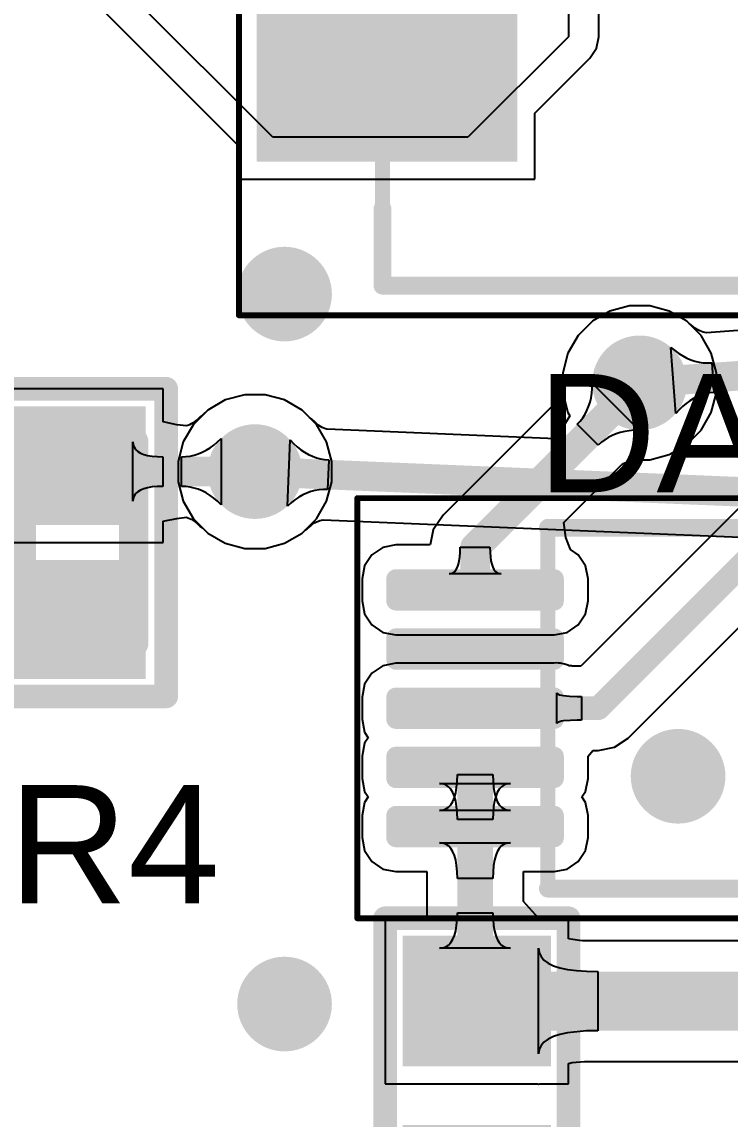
# Model space of a CAD drawing. Header units: inches. Extents: x -26.6 to 27.1, y -26.7 to 26.6.
# Drawn here: x 4.28 to 10.26, y -21.47 to -12.2 of the extents above; entities that cross this region are included whole.
import ezdxf

# ---------------------------------------------------------------- set-up
doc = ezdxf.new("R2010")
doc.units = ezdxf.units.IN
for name, color, linetype in [('Assembly Notes', 56, 'Continuous'), ('Bottom Layer', 5, 'Continuous'), ('Mechanical 13', 56, 'Continuous'), ('Mechanical 15', 56, 'Continuous'), ('Mechanical 4', 56, 'Continuous'), ('Top Layer', 1, 'Continuous'), ('Top Overlay', 2, 'Continuous'), ('Top Paste', 8, 'Continuous'), ('Top Solder', 216, 'Continuous'), ('Via Holes', 16, 'Continuous')]:
    doc.layers.add(name, color=color, linetype=linetype)
doc.styles.add('Arial', font='', dxfattribs={"height": 0.2})
doc.styles.add('GOST type B', font='', dxfattribs={"height": 0.2})
doc.styles.get('Arial').set_extended_font_data('Arial')
doc.styles.get('GOST type B').set_extended_font_data('GOST type B')

# ---------------------------------------------------------------- blocks, each defined once
blk = doc.blocks.new('SMC_91')
at = {"layer": 'Top Layer'}
blk.add_hatch(color=1, dxfattribs=at).paths.add_polyline_path([(-4.385, 1.821), (-2.385, 1.821), (-2.385, -1.779), (-4.385, -1.779)])
at = {"layer": 'Top Paste'}
blk.add_hatch(color=8, dxfattribs=at).paths.add_polyline_path([(-4.385, 1.821), (-2.385, 1.821), (-2.385, -1.779), (-4.385, -1.779)])
at = {"layer": 'Top Solder'}
blk.add_hatch(color=216, dxfattribs=at).paths.add_polyline_path([(-4.4866, 1.9226), (-2.2834, 1.9226), (-2.2834, -1.8806), (-4.4866, -1.8806)])
at = {"layer": 'Mechanical 13'}
for points in [[(-3.4225, -2.929, 0.127, 0.127, 0), (-3.4225, 2.971, 0.127, 0.127, 0)], [(-3.4225, -2.929, 0.127, 0.127, 0), (3.4525, -2.929, 0.127, 0.127, 0)]]:
    blk.add_lwpolyline(points, format="xyseb", dxfattribs=at)
blk.add_lwpolyline([(-3.4542, -2.929, 0.0635, 0.0635, 1), (-3.3907, -2.929, 0.0635, 0.0635, 1)], format="xyseb", close=True, dxfattribs=at)
blk.add_lwpolyline([(-3.4542, -2.929, 0.0635, 0.0635, 1), (-3.3907, -2.929, 0.0635, 0.0635, 1)], format="xyseb", close=True, dxfattribs=at)
at = {"layer": 'Mechanical 15'}
for points in [[(-4.635, -3.179, 0.05, 0.05, 0), (-4.635, 3.221, 0.05, 0.05, 0)], [(-4.635, -3.179, 0.05, 0.05, 0), (4.665, -3.179, 0.05, 0.05, 0)]]:
    blk.add_lwpolyline(points, format="xyseb", dxfattribs=at)
blk.add_lwpolyline([(-4.6475, -3.179, 0.025, 0.025, 1), (-4.6225, -3.179, 0.025, 0.025, 1)], format="xyseb", close=True, dxfattribs=at)
blk.add_lwpolyline([(-4.6475, -3.179, 0.025, 0.025, 1), (-4.6225, -3.179, 0.025, 0.025, 1)], format="xyseb", close=True, dxfattribs=at)
at = {"layer": 'Top Overlay'}
for points in [[(-3.4225, -2.929, 0.15, 0.15, 0), (-3.4225, -2.279, 0.15, 0.15, 0)], [(-3.4225, -2.929, 0.15, 0.15, 0), (3.4525, -2.929, 0.15, 0.15, 0)]]:
    blk.add_lwpolyline(points, format="xyseb", dxfattribs=at)
for points in [[(-3.46, -2.279, 0.075, 0.075, 1), (-3.385, -2.279, 0.075, 0.075, 1)], [(-3.46, -2.929, 0.075, 0.075, 1), (-3.385, -2.929, 0.075, 0.075, 1)], [(-3.46, -2.929, 0.075, 0.075, 1), (-3.385, -2.929, 0.075, 0.075, 1)]]:
    blk.add_lwpolyline(points, format="xyseb", close=True, dxfattribs=at)
blk = doc.blocks.new('0603R_96')
at = {"layer": 'Top Layer'}
for points in [[(-1.05, -0.475), (-1.05, 0.475), (-0.25, 0.475), (-0.25, -0.475)], [(0.25, -0.475), (0.25, 0.475), (1.05, 0.475), (1.05, -0.475)]]:
    blk.add_hatch(color=1, dxfattribs=at).paths.add_polyline_path(points)
at = {"layer": 'Top Paste'}
for points in [[(-1.05, -0.475), (-1.05, 0.475), (-0.25, 0.475), (-0.25, -0.475)], [(0.25, -0.475), (0.25, 0.475), (1.05, 0.475), (1.05, -0.475)]]:
    blk.add_hatch(color=8, dxfattribs=at).paths.add_polyline_path(points)
at = {"layer": 'Top Solder'}
for points in [[(-1.1516, -0.5766), (-1.1516, 0.5766), (-0.1484, 0.5766), (-0.1484, -0.5766)], [(0.1484, -0.5766), (0.1484, 0.5766), (1.1516, 0.5766), (1.1516, -0.5766)]]:
    blk.add_hatch(color=216, dxfattribs=at).paths.add_polyline_path(points)
at = {"layer": 'Assembly Notes'}
for points in [[(-0.85, 0.475, 0.25, 0.25, 0), (0.85, 0.475, 0.25, 0.25, 0)], [(-0.85, 0.475, 0.25, 0.25, 0), (-0.85, -0.475, 0.25, 0.25, 0)], [(0.85, 0.475, 0.25, 0.25, 0), (0.85, -0.475, 0.25, 0.25, 0)], [(-0.85, -0.475, 0.25, 0.25, 0), (0.85, -0.475, 0.25, 0.25, 0)]]:
    blk.add_lwpolyline(points, format="xyseb", dxfattribs=at)
for points in [[(-0.9125, 0.475, 0.125, 0.125, 1), (-0.7875, 0.475, 0.125, 0.125, 1)], [(-0.9125, 0.475, 0.125, 0.125, 1), (-0.7875, 0.475, 0.125, 0.125, 1)], [(0.7875, 0.475, 0.125, 0.125, 1), (0.9125, 0.475, 0.125, 0.125, 1)], [(0.7875, 0.475, 0.125, 0.125, 1), (0.9125, 0.475, 0.125, 0.125, 1)], [(-0.9125, -0.475, 0.125, 0.125, 1), (-0.7875, -0.475, 0.125, 0.125, 1)], [(-0.9125, -0.475, 0.125, 0.125, 1), (-0.7875, -0.475, 0.125, 0.125, 1)], [(0.7875, -0.475, 0.125, 0.125, 1), (0.9125, -0.475, 0.125, 0.125, 1)], [(0.7875, -0.475, 0.125, 0.125, 1), (0.9125, -0.475, 0.125, 0.125, 1)]]:
    blk.add_lwpolyline(points, format="xyseb", close=True, dxfattribs=at)
at = {"layer": 'Top Overlay'}
for points in [[(-1.3, 0.75, 0.2, 0.2, 0), (-1.3, -0.75, 0.2, 0.2, 0)], [(-1.3, 0.75, 0.2, 0.2, 0), (1.3, 0.75, 0.2, 0.2, 0)], [(1.3, 0.75, 0.2, 0.2, 0), (1.3, -0.75, 0.2, 0.2, 0)], [(-1.3, -0.75, 0.2, 0.2, 0), (1.3, -0.75, 0.2, 0.2, 0)]]:
    blk.add_lwpolyline(points, format="xyseb", dxfattribs=at)
for points in [[(-1.35, 0.75, 0.1, 0.1, 1), (-1.25, 0.75, 0.1, 0.1, 1)], [(-1.35, 0.75, 0.1, 0.1, 1), (-1.25, 0.75, 0.1, 0.1, 1)], [(1.25, 0.75, 0.1, 0.1, 1), (1.35, 0.75, 0.1, 0.1, 1)], [(1.25, 0.75, 0.1, 0.1, 1), (1.35, 0.75, 0.1, 0.1, 1)], [(-1.35, -0.75, 0.1, 0.1, 1), (-1.25, -0.75, 0.1, 0.1, 1)], [(-1.35, -0.75, 0.1, 0.1, 1), (-1.25, -0.75, 0.1, 0.1, 1)], [(1.25, -0.75, 0.1, 0.1, 1), (1.35, -0.75, 0.1, 0.1, 1)], [(1.25, -0.75, 0.1, 0.1, 1), (1.35, -0.75, 0.1, 0.1, 1)]]:
    blk.add_lwpolyline(points, format="xyseb", close=True, dxfattribs=at)
at = {"layer": 'Assembly Notes', "style": 'GOST type B'}
blk.add_text('R4', height=2.15, dxfattribs=at).set_placement((-2.4, 1.4))
blk = doc.blocks.new('_SOP10_103')
at = {"layer": 'Top Layer'}
h = blk.add_hatch(color=1, dxfattribs=at)
edge = h.paths.add_edge_path()
edge.add_arc((1.4713, 1.0938), 0.0312, 90, 180)
edge.add_line((1.44, 1.0938), (1.44, 0.9063))
edge.add_arc((1.4713, 0.9063), 0.0312, 180, 270)
edge.add_line((1.4713, 0.875), (2.8088, 0.875))
edge.add_arc((2.8088, 0.9063), 0.0312, 270, 360)
edge.add_line((2.84, 0.9063), (2.84, 1.0938))
edge.add_arc((2.8088, 1.0938), 0.0312, 0, 90)
edge.add_line((2.8088, 1.125), (1.4713, 1.125))
h = blk.add_hatch(color=1, dxfattribs=at)
edge = h.paths.add_edge_path()
edge.add_arc((1.4713, 0.5937), 0.0312, 90, 180)
edge.add_line((1.44, 0.5937), (1.44, 0.4062))
edge.add_arc((1.4713, 0.4062), 0.0312, 180, 270)
edge.add_line((1.4713, 0.375), (2.8088, 0.375))
edge.add_arc((2.8088, 0.4062), 0.0312, 270, 360)
edge.add_line((2.84, 0.4062), (2.84, 0.5937))
edge.add_arc((2.8088, 0.5937), 0.0312, 0, 90)
edge.add_line((2.8088, 0.625), (1.4713, 0.625))
h = blk.add_hatch(color=1, dxfattribs=at)
edge = h.paths.add_edge_path()
edge.add_arc((1.4713, 0.0938), 0.0312, 90, 180)
edge.add_line((1.44, 0.0938), (1.44, -0.0938))
edge.add_arc((1.4713, -0.0938), 0.0312, 180, 270)
edge.add_line((1.4713, -0.125), (2.8088, -0.125))
edge.add_arc((2.8088, -0.0938), 0.0312, 270, 360)
edge.add_line((2.84, -0.0938), (2.84, 0.0938))
edge.add_arc((2.8088, 0.0938), 0.0312, 0, 90)
edge.add_line((2.8088, 0.125), (1.4713, 0.125))
h = blk.add_hatch(color=1, dxfattribs=at)
edge = h.paths.add_edge_path()
edge.add_arc((1.4713, -0.4062), 0.0312, 90, 180)
edge.add_line((1.44, -0.4062), (1.44, -0.5937))
edge.add_arc((1.4713, -0.5937), 0.0312, 180, 270)
edge.add_line((1.4713, -0.625), (2.8088, -0.625))
edge.add_arc((2.8088, -0.5937), 0.0312, 270, 360)
edge.add_line((2.84, -0.5937), (2.84, -0.4062))
edge.add_arc((2.8088, -0.4062), 0.0312, 0, 90)
edge.add_line((2.8088, -0.375), (1.4713, -0.375))
h = blk.add_hatch(color=1, dxfattribs=at)
edge = h.paths.add_edge_path()
edge.add_arc((1.4713, -0.9063), 0.0312, 90, 180)
edge.add_line((1.44, -0.9063), (1.44, -1.0938))
edge.add_arc((1.4713, -1.0938), 0.0312, 180, 270)
edge.add_line((1.4713, -1.125), (2.8088, -1.125))
edge.add_arc((2.8088, -1.0938), 0.0312, 270, 360)
edge.add_line((2.84, -1.0938), (2.84, -0.9063))
edge.add_arc((2.8088, -0.9063), 0.0312, 0, 90)
edge.add_line((2.8088, -0.875), (1.4713, -0.875))
at = {"layer": 'Top Paste'}
h = blk.add_hatch(color=8, dxfattribs=at)
edge = h.paths.add_edge_path()
edge.add_arc((1.4713, 1.0938), 0.0312, 90, 180)
edge.add_line((1.44, 1.0938), (1.44, 0.9063))
edge.add_arc((1.4713, 0.9063), 0.0312, 180, 270)
edge.add_line((1.4713, 0.875), (2.8088, 0.875))
edge.add_arc((2.8088, 0.9063), 0.0312, 270, 360)
edge.add_line((2.84, 0.9063), (2.84, 1.0938))
edge.add_arc((2.8088, 1.0938), 0.0312, 0, 90)
edge.add_line((2.8088, 1.125), (1.4713, 1.125))
h = blk.add_hatch(color=8, dxfattribs=at)
edge = h.paths.add_edge_path()
edge.add_arc((1.4713, 0.5937), 0.0312, 90, 180)
edge.add_line((1.44, 0.5937), (1.44, 0.4062))
edge.add_arc((1.4713, 0.4062), 0.0312, 180, 270)
edge.add_line((1.4713, 0.375), (2.8088, 0.375))
edge.add_arc((2.8088, 0.4062), 0.0312, 270, 360)
edge.add_line((2.84, 0.4062), (2.84, 0.5937))
edge.add_arc((2.8088, 0.5937), 0.0312, 0, 90)
edge.add_line((2.8088, 0.625), (1.4713, 0.625))
h = blk.add_hatch(color=8, dxfattribs=at)
edge = h.paths.add_edge_path()
edge.add_arc((1.4713, 0.0938), 0.0312, 90, 180)
edge.add_line((1.44, 0.0938), (1.44, -0.0938))
edge.add_arc((1.4713, -0.0938), 0.0312, 180, 270)
edge.add_line((1.4713, -0.125), (2.8088, -0.125))
edge.add_arc((2.8088, -0.0938), 0.0312, 270, 360)
edge.add_line((2.84, -0.0938), (2.84, 0.0938))
edge.add_arc((2.8088, 0.0938), 0.0312, 0, 90)
edge.add_line((2.8088, 0.125), (1.4713, 0.125))
h = blk.add_hatch(color=8, dxfattribs=at)
edge = h.paths.add_edge_path()
edge.add_arc((1.4713, -0.4062), 0.0312, 90, 180)
edge.add_line((1.44, -0.4062), (1.44, -0.5937))
edge.add_arc((1.4713, -0.5937), 0.0312, 180, 270)
edge.add_line((1.4713, -0.625), (2.8088, -0.625))
edge.add_arc((2.8088, -0.5937), 0.0312, 270, 360)
edge.add_line((2.84, -0.5937), (2.84, -0.4062))
edge.add_arc((2.8088, -0.4062), 0.0312, 0, 90)
edge.add_line((2.8088, -0.375), (1.4713, -0.375))
h = blk.add_hatch(color=8, dxfattribs=at)
edge = h.paths.add_edge_path()
edge.add_arc((1.4713, -0.9063), 0.0312, 90, 180)
edge.add_line((1.44, -0.9063), (1.44, -1.0938))
edge.add_arc((1.4713, -1.0938), 0.0312, 180, 270)
edge.add_line((1.4713, -1.125), (2.8088, -1.125))
edge.add_arc((2.8088, -1.0938), 0.0312, 270, 360)
edge.add_line((2.84, -1.0938), (2.84, -0.9063))
edge.add_arc((2.8088, -0.9063), 0.0312, 0, 90)
edge.add_line((2.8088, -0.875), (1.4713, -0.875))
at = {"layer": 'Top Solder'}
h = blk.add_hatch(color=216, dxfattribs=at)
edge = h.paths.add_edge_path()
edge.add_arc((1.4713, 1.0938), 0.0812, 90, 180)
edge.add_line((1.39, 1.0938), (1.39, 0.9063))
edge.add_arc((1.4713, 0.9063), 0.0812, 180, 270)
edge.add_line((1.4713, 0.825), (2.8088, 0.825))
edge.add_arc((2.8088, 0.9063), 0.0812, 270, 360)
edge.add_line((2.89, 0.9063), (2.89, 1.0938))
edge.add_arc((2.8088, 1.0938), 0.0812, 0, 90)
edge.add_line((2.8088, 1.175), (1.4713, 1.175))
h = blk.add_hatch(color=216, dxfattribs=at)
edge = h.paths.add_edge_path()
edge.add_arc((1.4713, 0.5937), 0.0812, 90, 180)
edge.add_line((1.39, 0.5937), (1.39, 0.4062))
edge.add_arc((1.4713, 0.4062), 0.0812, 180, 270)
edge.add_line((1.4713, 0.325), (2.8088, 0.325))
edge.add_arc((2.8088, 0.4062), 0.0812, 270, 360)
edge.add_line((2.89, 0.4062), (2.89, 0.5937))
edge.add_arc((2.8088, 0.5937), 0.0812, 0, 90)
edge.add_line((2.8088, 0.675), (1.4713, 0.675))
h = blk.add_hatch(color=216, dxfattribs=at)
edge = h.paths.add_edge_path()
edge.add_arc((1.4713, 0.0938), 0.0812, 90, 180)
edge.add_line((1.39, 0.0938), (1.39, -0.0938))
edge.add_arc((1.4713, -0.0938), 0.0812, 180, 270)
edge.add_line((1.4713, -0.175), (2.8088, -0.175))
edge.add_arc((2.8088, -0.0938), 0.0812, 270, 360)
edge.add_line((2.89, -0.0938), (2.89, 0.0938))
edge.add_arc((2.8088, 0.0938), 0.0812, 0, 90)
edge.add_line((2.8088, 0.175), (1.4713, 0.175))
h = blk.add_hatch(color=216, dxfattribs=at)
edge = h.paths.add_edge_path()
edge.add_arc((1.4713, -0.4062), 0.0812, 90, 180)
edge.add_line((1.39, -0.4062), (1.39, -0.5937))
edge.add_arc((1.4713, -0.5937), 0.0812, 180, 270)
edge.add_line((1.4713, -0.675), (2.8088, -0.675))
edge.add_arc((2.8088, -0.5937), 0.0812, 270, 360)
edge.add_line((2.89, -0.5937), (2.89, -0.4062))
edge.add_arc((2.8088, -0.4062), 0.0812, 0, 90)
edge.add_line((2.8088, -0.325), (1.4713, -0.325))
h = blk.add_hatch(color=216, dxfattribs=at)
edge = h.paths.add_edge_path()
edge.add_arc((1.4713, -0.9063), 0.0812, 90, 180)
edge.add_line((1.39, -0.9063), (1.39, -1.0938))
edge.add_arc((1.4713, -1.0938), 0.0812, 180, 270)
edge.add_line((1.4713, -1.175), (2.8088, -1.175))
edge.add_arc((2.8088, -1.0938), 0.0812, 270, 360)
edge.add_line((2.89, -1.0938), (2.89, -0.9063))
edge.add_arc((2.8088, -0.9063), 0.0812, 0, 90)
edge.add_line((2.8088, -0.825), (1.4713, -0.825))
at = {"layer": 'Mechanical 13'}
for points in [[(1.525, 1.525, 0.127, 0.127, 0), (-1.525, 1.525, 0.127, 0.127, 0)], [(1.525, 1.525, 0.127, 0.127, 0), (1.525, -1.525, 0.127, 0.127, 0)], [(1.525, -1.525, 0.127, 0.127, 0), (-1.525, -1.525, 0.127, 0.127, 0)]]:
    blk.add_lwpolyline(points, format="xyseb", dxfattribs=at)
for points in [[(1.4933, 1.525, 0.0635, 0.0635, 1), (1.5568, 1.525, 0.0635, 0.0635, 1)], [(1.4933, 1.525, 0.0635, 0.0635, 1), (1.5568, 1.525, 0.0635, 0.0635, 1)], [(1.4933, -1.525, 0.0635, 0.0635, 1), (1.5568, -1.525, 0.0635, 0.0635, 1)], [(1.4933, -1.525, 0.0635, 0.0635, 1), (1.5568, -1.525, 0.0635, 0.0635, 1)]]:
    blk.add_lwpolyline(points, format="xyseb", close=True, dxfattribs=at)
at = {"layer": 'Mechanical 15'}
for points in [[(3.135, 1.775, 0.05, 0.05, 0), (-3.135, 1.775, 0.05, 0.05, 0)], [(3.135, 1.775, 0.05, 0.05, 0), (3.135, -1.775, 0.05, 0.05, 0)], [(3.135, -1.775, 0.05, 0.05, 0), (-3.135, -1.775, 0.05, 0.05, 0)]]:
    blk.add_lwpolyline(points, format="xyseb", dxfattribs=at)
for points in [[(3.1225, 1.775, 0.025, 0.025, 1), (3.1475, 1.775, 0.025, 0.025, 1)], [(3.1225, 1.775, 0.025, 0.025, 1), (3.1475, 1.775, 0.025, 0.025, 1)], [(3.1225, -1.775, 0.025, 0.025, 1), (3.1475, -1.775, 0.025, 0.025, 1)], [(3.1225, -1.775, 0.025, 0.025, 1), (3.1475, -1.775, 0.025, 0.025, 1)]]:
    blk.add_lwpolyline(points, format="xyseb", close=True, dxfattribs=at)
at = {"layer": 'Top Overlay'}
for points in [[(1.525, 1.525, 0.15, 0.15, 0), (-1.525, 1.525, 0.15, 0.15, 0)], [(1.525, -1.525, 0.15, 0.15, 0), (-1.525, -1.525, 0.15, 0.15, 0)]]:
    blk.add_lwpolyline(points, format="xyseb", dxfattribs=at)
for points in [[(1.4875, 1.525, 0.075, 0.075, 1), (1.5625, 1.525, 0.075, 0.075, 1)], [(1.4875, -1.525, 0.075, 0.075, 1), (1.5625, -1.525, 0.075, 0.075, 1)]]:
    blk.add_lwpolyline(points, format="xyseb", close=True, dxfattribs=at)
blk = doc.blocks.new('0603C_109')
at = {"layer": 'Top Layer'}
for points in [[(-1.25, -0.525), (-1.25, 0.525), (-0.35, 0.525), (-0.35, -0.525)], [(0.35, -0.525), (0.35, 0.525), (1.25, 0.525), (1.25, -0.525)]]:
    blk.add_hatch(color=1, dxfattribs=at).paths.add_polyline_path(points)
at = {"layer": 'Top Paste'}
for points in [[(-1.25, -0.525), (-1.25, 0.525), (-0.35, 0.525), (-0.35, -0.525)], [(0.35, -0.525), (0.35, 0.525), (1.25, 0.525), (1.25, -0.525)]]:
    blk.add_hatch(color=8, dxfattribs=at).paths.add_polyline_path(points)
at = {"layer": 'Top Solder'}
for points in [[(-1.3516, -0.6266), (-1.3516, 0.6266), (-0.2484, 0.6266), (-0.2484, -0.6266)], [(0.2484, -0.6266), (0.2484, 0.6266), (1.3516, 0.6266), (1.3516, -0.6266)]]:
    blk.add_hatch(color=216, dxfattribs=at).paths.add_polyline_path(points)
at = {"layer": 'Top Overlay'}
for points in [[(-1.5, 0.775, 0.2, 0.2, 0), (1.5, 0.775, 0.2, 0.2, 0)], [(-1.5, 0.775, 0.2, 0.2, 0), (-1.5, -0.775, 0.2, 0.2, 0)], [(1.5, 0.775, 0.2, 0.2, 0), (1.5, -0.775, 0.2, 0.2, 0)], [(-1.5, -0.775, 0.2, 0.2, 0), (1.5, -0.775, 0.2, 0.2, 0)]]:
    blk.add_lwpolyline(points, format="xyseb", dxfattribs=at)
for points in [[(-1.55, 0.775, 0.1, 0.1, 1), (-1.45, 0.775, 0.1, 0.1, 1)], [(-1.55, 0.775, 0.1, 0.1, 1), (-1.45, 0.775, 0.1, 0.1, 1)], [(1.45, 0.775, 0.1, 0.1, 1), (1.55, 0.775, 0.1, 0.1, 1)], [(1.45, 0.775, 0.1, 0.1, 1), (1.55, 0.775, 0.1, 0.1, 1)], [(-1.55, -0.775, 0.1, 0.1, 1), (-1.45, -0.775, 0.1, 0.1, 1)], [(-1.55, -0.775, 0.1, 0.1, 1), (-1.45, -0.775, 0.1, 0.1, 1)], [(1.45, -0.775, 0.1, 0.1, 1), (1.55, -0.775, 0.1, 0.1, 1)], [(1.45, -0.775, 0.1, 0.1, 1), (1.55, -0.775, 0.1, 0.1, 1)]]:
    blk.add_lwpolyline(points, format="xyseb", close=True, dxfattribs=at)

msp = doc.modelspace()

# ---------------------------------------------------------------- hatches: boundary and pattern name
at = {"layer": 'Bottom Layer'}
h = msp.add_hatch(color=5, dxfattribs=at)
edge = h.paths.add_edge_path()
edge.add_arc((6.5, -14.5), 0.4, 0, 360)
h = msp.add_hatch(color=5, dxfattribs=at)
edge = h.paths.add_edge_path()
edge.add_arc((9.5, -15.25), 0.4, 0, 360)
h = msp.add_hatch(color=5, dxfattribs=at)
edge = h.paths.add_edge_path()
edge.add_arc((6.25, -16), 0.4, 0, 360)
h = msp.add_hatch(color=5, dxfattribs=at)
edge = h.paths.add_edge_path()
edge.add_arc((9.825, -18.575), 0.4, 0, 360)
h = msp.add_hatch(color=5, dxfattribs=at)
edge = h.paths.add_edge_path()
edge.add_arc((6.5, -20.5), 0.4, 0, 360)
at = {"layer": 'Top Layer'}
h = msp.add_hatch(color=1, dxfattribs=at)
edge = h.paths.add_edge_path()
edge.add_arc((6.5, -14.5), 0.4, 0, 360)
h = msp.add_hatch(color=1, dxfattribs=at)
edge = h.paths.add_edge_path()
edge.add_arc((9.5, -15.25), 0.4, 0, 360)
h = msp.add_hatch(color=1, dxfattribs=at)
edge = h.paths.add_edge_path()
edge.add_arc((6.25, -16), 0.4, 0, 360)
h = msp.add_hatch(color=1, dxfattribs=at)
edge = h.paths.add_edge_path()
edge.add_arc((9.825, -18.575), 0.4, 0, 360)
h = msp.add_hatch(color=1, dxfattribs=at)
edge = h.paths.add_edge_path()
edge.add_arc((6.5, -20.5), 0.4, 0, 360)
at = {"layer": 'Via Holes'}
h = msp.add_hatch(color=7, dxfattribs=at)
edge = h.paths.add_edge_path()
edge.add_arc((6.5, -14.5), 0.2, 0, 360)
h = msp.add_hatch(color=7, dxfattribs=at)
edge = h.paths.add_edge_path()
edge.add_arc((9.5, -15.25), 0.2, 0, 360)
h = msp.add_hatch(color=7, dxfattribs=at)
edge = h.paths.add_edge_path()
edge.add_arc((6.25, -16), 0.2, 0, 360)
h = msp.add_hatch(color=7, dxfattribs=at)
edge = h.paths.add_edge_path()
edge.add_arc((9.825, -18.575), 0.2, 0, 360)
h = msp.add_hatch(color=7, dxfattribs=at)
edge = h.paths.add_edge_path()
edge.add_arc((6.5, -20.5), 0.2, 0, 360)

# ---------------------------------------------------------------- linework, layer by layer
at = {"layer": 'Bottom Layer'}
for p, q in [((9.2491, -14.6443), (9.1009, -14.7299)), ((9.4144, -14.6), (9.2491, -14.6443)), ((9.5856, -14.6), (9.4144, -14.6)), ((9.7509, -14.6443), (9.5856, -14.6)), ((9.8991, -14.7299), (9.7509, -14.6443)), ((9.1009, -14.7299), (8.9799, -14.8509)), ((9.9184, -14.7492), (9.8991, -14.7299)), ((12.3807, -14.6609), (10.0648, -14.8263)), ((9.9279, -14.7543), (9.9184, -14.7492)), ((9.9543, -14.7762), (9.9279, -14.7543)), ((9.9734, -14.7901), (9.9543, -14.7762)), ((9.9912, -14.8013), (9.9734, -14.7901)), ((10.0077, -14.8099), (9.9912, -14.8013)), ((10.0229, -14.8164), (10.0077, -14.8099)), ((10.037, -14.8211), (10.0229, -14.8164)), ((10.0505, -14.8243), (10.037, -14.8211)), ((10.0637, -14.8263), (10.0505, -14.8243)), ((10.0648, -14.8263), (10.0637, -14.8263)), ((8.9799, -14.8509), (8.8943, -14.9991)), ((8.8943, -14.9991), (8.85, -15.1644)), ((9.8049, -15.5089), (9.765, -14.9504)), ((9.765, -14.9504), (9.7977, -14.9775)), ((9.7977, -14.9775), (9.8308, -15.0016)), ((9.8308, -15.0016), (9.8643, -15.0225)), ((9.8643, -15.0225), (9.8981, -15.0403)), ((9.8981, -15.0403), (9.9324, -15.0549)), ((9.9324, -15.0549), (9.967, -15.0665)), ((9.967, -15.0665), (10.0021, -15.0748)), ((10.0021, -15.0748), (10.0375, -15.0801)), ((10.0375, -15.0801), (10.0733, -15.0822)), ((10.0733, -15.0822), (10.1095, -15.0811)), ((10.1095, -15.0811), (10.1273, -15.3305)), ((8.85, -15.1644), (8.85, -15.3356)), ((6.1644, -15.35), (5.9991, -15.3943)), ((6.3356, -15.35), (6.1644, -15.35)), ((6.5009, -15.3943), (6.3356, -15.35)), ((8.85, -15.3356), (8.8943, -15.5009)), ((9.9557, -15.3816), (9.9239, -15.401)), ((9.9884, -15.3653), (9.9557, -15.3816)), ((10.0219, -15.352), (9.9884, -15.3653)), ((10.0562, -15.3418), (10.0219, -15.352)), ((10.0913, -15.3346), (10.0562, -15.3418)), ((10.1273, -15.3305), (10.0913, -15.3346)), ((5.8509, -15.4799), (5.7299, -15.6009)), ((5.9991, -15.3943), (5.8509, -15.4799)), ((6.6491, -15.4799), (6.5009, -15.3943)), ((6.7108, -15.5416), (6.6491, -15.4799)), ((9.8334, -15.4774), (9.8049, -15.5089)), ((9.8627, -15.4489), (9.8334, -15.4774)), ((9.8929, -15.4234), (9.8627, -15.4489)), ((9.9239, -15.401), (9.8929, -15.4234)), ((6.7311, -15.5557), (6.7108, -15.5416)), ((6.7548, -15.5804), (6.7311, -15.5557)), ((8.9099, -15.528), (8.7917, -15.7232)), ((8.8943, -15.5009), (8.9099, -15.528)), ((5.7299, -15.6009), (5.6443, -15.7491)), ((6.7722, -15.5964), (6.7548, -15.5804)), ((6.7887, -15.6095), (6.7722, -15.5964)), ((6.804, -15.6199), (6.7887, -15.6095)), ((6.8184, -15.6281), (6.804, -15.6199)), ((6.8319, -15.6344), (6.8184, -15.6281)), ((6.8449, -15.6391), (6.8319, -15.6344)), ((6.8578, -15.6425), (6.8449, -15.6391)), ((6.8589, -15.6427), (6.8578, -15.6425)), ((8.7917, -15.7232), (6.8589, -15.6427)), ((5.6443, -15.7491), (5.6, -15.9144)), ((6.5238, -16.2917), (6.5471, -15.7321)), ((6.5471, -15.7321), (6.5765, -15.7628)), ((6.5765, -15.7628), (6.6067, -15.7905)), ((6.6067, -15.7905), (6.6376, -15.815)), ((6.6376, -15.815), (6.6692, -15.8365)), ((6.6692, -15.8365), (6.7016, -15.8549)), ((6.7016, -15.8549), (6.7348, -15.8703)), ((5.6, -15.9144), (5.6, -16.0856)), ((6.7348, -15.8703), (6.7686, -15.8825)), ((6.7686, -15.8825), (6.8032, -15.8917)), ((6.8032, -15.8917), (6.8386, -15.8979)), ((6.8386, -15.8979), (6.8746, -15.9009)), ((6.8746, -15.9009), (6.8642, -16.1507)), ((5.6, -16.0856), (5.6443, -16.2509)), ((6.6209, -16.2166), (6.588, -16.2385)), ((6.6542, -16.1978), (6.6209, -16.2166)), ((6.688, -16.1821), (6.6542, -16.1978)), ((6.7223, -16.1696), (6.688, -16.1821)), ((6.7571, -16.1602), (6.7223, -16.1696)), ((6.7923, -16.1539), (6.7571, -16.1602)), ((6.828, -16.1507), (6.7923, -16.1539)), ((6.8642, -16.1507), (6.828, -16.1507)), ((5.6443, -16.2509), (5.7299, -16.3991)), ((6.5556, -16.2635), (6.5238, -16.2917)), ((6.588, -16.2385), (6.5556, -16.2635)), ((5.7299, -16.3991), (5.8509, -16.5201)), ((6.7995, -16.4128), (6.8128, -16.4092)), ((6.8128, -16.4092), (6.826, -16.4068)), ((6.826, -16.4068), (6.8271, -16.4067)), ((6.8271, -16.4067), (11.6411, -16.6073)), ((6.6491, -16.5201), (6.6782, -16.491)), ((6.6782, -16.491), (6.6924, -16.4828)), ((6.6924, -16.4828), (6.7181, -16.4601)), ((6.7181, -16.4601), (6.7369, -16.4456)), ((6.7369, -16.4456), (6.7543, -16.434)), ((6.7543, -16.434), (6.7705, -16.4248)), ((6.7705, -16.4248), (6.7855, -16.4179)), ((6.7855, -16.4179), (6.7995, -16.4128)), ((5.8509, -16.5201), (5.9991, -16.6057)), ((6.5009, -16.6057), (6.6491, -16.5201)), ((5.9991, -16.6057), (6.1644, -16.65)), ((6.1644, -16.65), (6.3356, -16.65)), ((6.3356, -16.65), (6.5009, -16.6057))]:
    msp.add_line(p, q, dxfattribs=at)
for points in [[(9.5, -15.25, 0.25, 0.25, 0), (13, -15, 0.25, 0.25, 0)], [(6.25, -16, 0.25, 0.25, 0), (12.25, -16.25, 0.25, 0.25, 0)]]:
    msp.add_lwpolyline(points, format="xyseb", dxfattribs=at)
for points in [[(9.4375, -15.25, 0.125, 0.125, 1), (9.5625, -15.25, 0.125, 0.125, 1)], [(6.1875, -16, 0.125, 0.125, 1), (6.3125, -16, 0.125, 0.125, 1)]]:
    msp.add_lwpolyline(points, format="xyseb", close=True, dxfattribs=at)
at = {"layer": 'Mechanical 4'}
msp.add_lwpolyline([(23.8173, -11.6467, 0.254, 0.254, -12.462017), (26.2653, -3.5575, 0.254, 0.254, 0)], format="xyseb", dxfattribs=at)
at = {"layer": 'Top Layer'}
for p, q in [((8.9, -6.625), (8.9, -12.325)), ((9.1549, -12.325), (9.1549, -6.625)), ((6.4, -13.175), (5.125, -11.9)), ((4.9448, -12.0802), (6.115, -13.2505)), ((8.9, -12.325), (8.05, -13.175)), ((9.1355, -12.4225), (9.1549, -12.325)), ((9.0802, -12.5052), (9.1355, -12.4225)), ((8.615, -12.9705), (9.0802, -12.5052)), ((8.615, -13.529), (8.615, -12.9705)), ((6.115, -13.2505), (6.115, -13.529)), ((8.05, -13.175), (6.4, -13.175)), ((6.115, -13.529), (8.615, -13.529)), ((9.2491, -14.6443), (9.1009, -14.7299)), ((9.4144, -14.6), (9.2491, -14.6443)), ((9.5856, -14.6), (9.4144, -14.6)), ((9.7509, -14.6443), (9.5856, -14.6)), ((9.8991, -14.7299), (9.7509, -14.6443)), ((9.1009, -14.7299), (8.9799, -14.8509)), ((10.0201, -14.8509), (9.8991, -14.7299)), ((8.9799, -14.8509), (8.8943, -14.9991)), ((10.1057, -14.9991), (10.0201, -14.8509)), ((8.8943, -14.9991), (8.85, -15.1644)), ((10.15, -15.1644), (10.1057, -14.9991)), ((8.85, -15.1644), (8.85, -15.2269)), ((10.15, -15.3356), (10.15, -15.1644)), ((8.8445, -15.283), (8.8424, -15.3066)), ((8.8452, -15.2487), (8.8445, -15.283)), ((8.85, -15.2269), (8.8452, -15.2487)), ((9.0956, -15.3373), (9.0991, -15.2965)), ((9.0991, -15.2965), (9.1, -15.254)), ((9.1, -15.254), (9.496, -15.65)), ((5.475, -15.3), (4.025, -15.3)), ((5.475, -15.5809), (5.475, -15.3)), ((6.1644, -15.35), (5.9991, -15.3943)), ((6.3356, -15.35), (6.1644, -15.35)), ((6.5009, -15.3943), (6.3356, -15.35)), ((8.8178, -15.3872), (8.8106, -15.3985)), ((8.8242, -15.3749), (8.8178, -15.3872)), ((8.8299, -15.3611), (8.8242, -15.3749)), ((8.8349, -15.3454), (8.8299, -15.3611)), ((8.8392, -15.3273), (8.8349, -15.3454)), ((8.8424, -15.3066), (8.8392, -15.3273)), ((9.0808, -15.4135), (9.0895, -15.3763)), ((9.0895, -15.3763), (9.0956, -15.3373)), ((10.1057, -15.5009), (10.15, -15.3356)), ((5.8509, -15.4799), (5.8068, -15.524)), ((5.9991, -15.3943), (5.8509, -15.4799)), ((6.6491, -15.4799), (6.5009, -15.3943)), ((6.7701, -15.6009), (6.6491, -15.4799)), ((8.81, -15.3993), (7.8396, -16.3696)), ((8.8106, -15.3985), (8.81, -15.3993)), ((9.0388, -15.5147), (9.0554, -15.4827)), ((9.0554, -15.4827), (9.0694, -15.449)), ((9.0694, -15.449), (9.0808, -15.4135)), ((5.745, -15.5751), (5.7281, -15.5874)), ((5.7632, -15.5598), (5.745, -15.5751)), ((5.7879, -15.5361), (5.7632, -15.5598)), ((5.8068, -15.524), (5.7879, -15.5361)), ((8.9732, -15.6), (8.9977, -15.5733)), ((8.9977, -15.5733), (9.0196, -15.5449)), ((9.0196, -15.5449), (9.0388, -15.5147)), ((10.0201, -15.6491), (10.1057, -15.5009)), ((5.5909, -15.6041), (5.475, -15.5809)), ((5.6706, -15.6146), (5.5909, -15.6041)), ((5.6838, -15.6105), (5.6706, -15.6146)), ((5.6976, -15.6048), (5.6838, -15.6105)), ((5.7123, -15.5972), (5.6976, -15.6048)), ((5.7281, -15.5874), (5.7123, -15.5972)), ((6.8557, -15.7491), (6.7701, -15.6009)), ((9.15, -15.7768), (8.9732, -15.6)), ((9.3365, -15.6692), (9.301, -15.6806)), ((9.3737, -15.6605), (9.3365, -15.6692)), ((9.4127, -15.6544), (9.3737, -15.6605)), ((9.4535, -15.6509), (9.4127, -15.6544)), ((9.496, -15.65), (9.4535, -15.6509)), ((9.8991, -15.7701), (10.0201, -15.6491)), ((5.2189, -16.25), (5.2189, -15.75)), ((5.2189, -15.75), (5.2214, -15.7738)), ((5.9024, -15.7758), (5.9337, -15.7495)), ((5.9337, -15.7495), (5.9643, -15.72)), ((5.9643, -15.72), (5.9643, -16.28)), ((6.9, -15.9144), (6.8557, -15.7491)), ((9.1767, -15.7523), (9.15, -15.7768)), ((9.2051, -15.7304), (9.1767, -15.7523)), ((9.2353, -15.7112), (9.2051, -15.7304)), ((9.2673, -15.6946), (9.2353, -15.7112)), ((9.301, -15.6806), (9.2673, -15.6946)), ((5.2214, -15.7738), (5.229, -15.795)), ((5.229, -15.795), (5.2417, -15.8138)), ((5.2417, -15.8138), (5.2594, -15.83)), ((5.2594, -15.83), (5.2822, -15.8438)), ((5.2822, -15.8438), (5.31, -15.855)), ((5.31, -15.855), (5.3429, -15.8638)), ((5.7367, -15.8611), (5.7711, -15.8502)), ((5.7711, -15.8502), (5.8048, -15.8363)), ((5.8048, -15.8363), (5.8379, -15.8192)), ((5.8379, -15.8192), (5.8704, -15.7991)), ((5.8704, -15.7991), (5.9024, -15.7758)), ((9.7509, -15.8557), (9.8991, -15.7701)), ((5.3429, -15.8638), (5.3809, -15.87)), ((5.3809, -15.87), (5.4239, -15.8738)), ((5.4239, -15.8738), (5.472, -15.875)), ((5.472, -15.875), (5.472, -16.125)), ((5.63, -15.875), (5.6662, -15.8735)), ((5.63, -16.125), (5.63, -15.875)), ((5.6662, -15.8735), (5.7018, -15.8688)), ((5.7018, -15.8688), (5.7367, -15.8611)), ((6.9, -16.0856), (6.9, -15.9144)), ((8.8591, -16.4316), (9.3507, -15.9401)), ((9.3507, -15.9401), (9.3516, -15.9394)), ((9.3516, -15.9394), (9.3628, -15.9322)), ((9.3628, -15.9322), (9.3751, -15.9258)), ((9.3751, -15.9258), (9.3889, -15.9201)), ((9.3889, -15.9201), (9.4046, -15.9151)), ((9.4046, -15.9151), (9.4227, -15.9108)), ((9.4227, -15.9108), (9.4434, -15.9076)), ((9.4434, -15.9076), (9.467, -15.9055)), ((9.467, -15.9055), (9.5013, -15.9048)), ((9.5013, -15.9048), (9.5231, -15.9)), ((9.5231, -15.9), (9.5856, -15.9)), ((9.5856, -15.9), (9.7509, -15.8557)), ((5.3809, -16.13), (5.3429, -16.1363)), ((5.4239, -16.1263), (5.3809, -16.13)), ((5.472, -16.125), (5.4239, -16.1263)), ((5.6662, -16.1266), (5.63, -16.125)), ((5.7018, -16.1312), (5.6662, -16.1266)), ((5.7367, -16.139), (5.7018, -16.1312)), ((6.8557, -16.2509), (6.9, -16.0856)), ((5.229, -16.205), (5.2214, -16.2263)), ((5.2417, -16.1863), (5.229, -16.205)), ((5.2594, -16.17), (5.2417, -16.1863)), ((5.2822, -16.1563), (5.2594, -16.17)), ((5.31, -16.145), (5.2822, -16.1563)), ((5.3429, -16.1363), (5.31, -16.145)), ((5.7711, -16.1498), (5.7367, -16.139)), ((5.8048, -16.1637), (5.7711, -16.1498)), ((5.8379, -16.1808), (5.8048, -16.1637)), ((5.8704, -16.201), (5.8379, -16.1808)), ((5.9024, -16.2242), (5.8704, -16.201)), ((5.9337, -16.2506), (5.9024, -16.2242)), ((5.2214, -16.2263), (5.2189, -16.25)), ((5.9643, -16.28), (5.9337, -16.2506)), ((6.7701, -16.3991), (6.8557, -16.2509)), ((10.3653, -16.28), (9.0022, -17.6431)), ((5.475, -16.4191), (5.5908, -16.3959)), ((5.5908, -16.3959), (5.6706, -16.3854)), ((5.6706, -16.3854), (5.6838, -16.3895)), ((5.6838, -16.3895), (5.6976, -16.3952)), ((5.6976, -16.3952), (5.7123, -16.4028)), ((5.7123, -16.4028), (5.7281, -16.4126)), ((6.6491, -16.5201), (6.7701, -16.3991)), ((7.8396, -16.3696), (7.7568, -16.4937)), ((5.475, -16.6), (5.475, -16.4191)), ((5.7281, -16.4126), (5.745, -16.4249)), ((5.745, -16.4249), (5.7632, -16.4402)), ((5.7632, -16.4402), (5.7879, -16.4639)), ((5.7879, -16.4639), (5.8067, -16.476)), ((5.8067, -16.476), (5.8509, -16.5201)), ((7.7568, -16.4937), (7.7317, -16.6195)), ((8.8768, -16.5575), (8.8591, -16.4316)), ((5.8509, -16.5201), (5.9991, -16.6057)), ((6.5009, -16.6057), (6.6491, -16.5201)), ((8.9147, -16.6588), (8.8768, -16.5575)), ((4.025, -16.6), (5.475, -16.6)), ((5.9991, -16.6057), (6.1644, -16.65)), ((6.1644, -16.65), (6.3356, -16.65)), ((6.3356, -16.65), (6.5009, -16.6057)), ((7.3315, -16.6413), (7.2385, -16.7035)), ((7.4413, -16.6195), (7.3315, -16.6413)), ((7.7317, -16.6195), (7.4413, -16.6195)), ((7.9812, -16.7204), (7.984, -16.6825)), ((7.984, -16.6825), (7.985, -16.64)), ((7.985, -16.64), (8.235, -16.64)), ((8.235, -16.64), (8.236, -16.6825)), ((8.236, -16.6825), (8.2388, -16.7204)), ((8.9815, -16.7035), (8.9147, -16.6588)), ((9.4023, -18.2523), (10.9745, -16.6802)), ((7.2385, -16.7035), (7.1763, -16.7965)), ((7.9697, -16.783), (7.9764, -16.754)), ((7.9764, -16.754), (7.9812, -16.7204)), ((8.2388, -16.7204), (8.2436, -16.754)), ((8.2436, -16.754), (8.2503, -16.783)), ((9.0437, -16.7965), (8.9815, -16.7035)), ((7.1763, -16.7965), (7.1545, -16.9063)), ((7.8896, -16.8635), (7.9077, -16.8612)), ((8.3304, -16.8635), (7.8896, -16.8635)), ((7.9077, -16.8612), (7.9239, -16.8545)), ((7.9239, -16.8545), (7.9382, -16.8434)), ((7.9382, -16.8434), (7.9506, -16.8277)), ((7.9506, -16.8277), (7.9611, -16.8076)), ((7.9611, -16.8076), (7.9697, -16.783)), ((8.2503, -16.783), (8.2589, -16.8076)), ((8.2589, -16.8076), (8.2693, -16.8277)), ((8.2693, -16.8277), (8.2818, -16.8434)), ((8.2818, -16.8434), (8.2961, -16.8545)), ((8.2961, -16.8545), (8.3123, -16.8612)), ((8.3123, -16.8612), (8.3304, -16.8635)), ((9.0655, -16.9063), (9.0437, -16.7965)), ((7.1545, -16.9063), (7.1545, -17.0937)), ((9.0655, -17.0937), (9.0655, -16.9063)), ((7.1545, -17.0937), (7.1763, -17.2035)), ((9.0437, -17.2035), (9.0655, -17.0937)), ((7.1763, -17.2035), (7.2385, -17.2965)), ((8.9815, -17.2965), (9.0437, -17.2035)), ((7.2385, -17.2965), (7.3315, -17.3587)), ((8.8885, -17.3587), (8.9815, -17.2965)), ((7.3315, -17.3587), (7.4413, -17.3805)), ((7.4413, -17.3805), (8.7787, -17.3805)), ((8.7787, -17.3805), (8.8885, -17.3587)), ((8.7995, -17.6156), (8.7794, -17.6196)), ((8.8159, -17.6189), (8.7995, -17.6156)), ((7.2385, -17.7035), (7.1763, -17.7965)), ((7.3315, -17.6413), (7.2385, -17.7035)), ((7.4413, -17.6195), (7.3315, -17.6413)), ((8.7787, -17.6195), (7.4413, -17.6195)), ((8.7794, -17.6196), (8.7787, -17.6195)), ((8.8326, -17.6178), (8.8159, -17.6189)), ((8.8642, -17.6285), (8.8326, -17.6178)), ((8.897, -17.6351), (8.8642, -17.6285)), ((8.9061, -17.6412), (8.897, -17.6351)), ((8.9243, -17.6429), (8.9061, -17.6412)), ((8.9311, -17.6431), (8.9243, -17.6429)), ((9.0022, -17.6431), (8.9311, -17.6431)), ((7.1763, -17.7965), (7.1545, -17.9063)), ((8.7995, -18.1295), (8.7995, -17.8705)), ((8.7995, -17.8705), (8.8037, -17.8761)), ((8.8037, -17.8761), (8.8118, -17.8812)), ((8.8118, -17.8812), (8.8235, -17.8856)), ((8.8235, -17.8856), (8.8389, -17.8894)), ((8.8389, -17.8894), (8.8581, -17.8926)), ((8.8581, -17.8926), (8.9075, -17.8973)), ((7.1545, -17.9063), (7.1545, -18.0937)), ((8.9075, -17.8973), (8.9719, -17.8997)), ((8.9719, -17.8997), (9.0096, -17.9)), ((9.0096, -17.9), (9.0096, -18.1)), ((7.1545, -18.0937), (7.1763, -18.2035)), ((8.8037, -18.1239), (8.7995, -18.1295)), ((8.8118, -18.1188), (8.8037, -18.1239)), ((8.8235, -18.1144), (8.8118, -18.1188)), ((8.8389, -18.1106), (8.8235, -18.1144)), ((8.8581, -18.1074), (8.8389, -18.1106)), ((8.9719, -18.1003), (8.8581, -18.1074)), ((9.0096, -18.1), (8.9719, -18.1003)), ((7.1763, -18.2035), (7.2074, -18.25)), ((7.2074, -18.25), (7.1763, -18.2965)), ((9.2866, -18.3297), (9.4023, -18.2523)), ((7.1763, -18.2965), (7.1545, -18.4062)), ((9.0655, -18.4063), (9.106, -18.3569)), ((9.106, -18.3569), (9.15, -18.3569)), ((9.15, -18.3569), (9.2866, -18.3297)), ((7.1545, -18.4062), (7.1545, -18.5937)), ((9.0655, -18.5937), (9.0655, -18.4063)), ((7.1545, -18.5937), (7.1763, -18.7035)), ((7.8385, -18.6396), (7.81, -18.6365)), ((7.81, -18.6365), (8.41, -18.6365)), ((7.954, -18.6695), (7.9585, -18.618)), ((7.9585, -18.618), (7.96, -18.5604)), ((7.96, -18.5604), (8.26, -18.5604)), ((8.26, -18.5604), (8.2615, -18.618)), ((8.2615, -18.618), (8.266, -18.6695)), ((8.41, -18.6365), (8.3815, -18.6396)), ((9.0437, -18.7035), (9.0655, -18.5937)), ((7.1763, -18.7035), (7.2074, -18.75)), ((7.864, -18.6487), (7.8385, -18.6396)), ((7.8865, -18.6638), (7.864, -18.6487)), ((7.906, -18.685), (7.8865, -18.6638)), ((7.9225, -18.7123), (7.906, -18.685)), ((7.936, -18.7456), (7.9225, -18.7123)), ((7.936, -18.7544), (7.9465, -18.715)), ((7.9465, -18.715), (7.954, -18.6695)), ((8.266, -18.6695), (8.2735, -18.715)), ((8.2735, -18.715), (8.284, -18.7544)), ((8.2975, -18.7123), (8.284, -18.7456)), ((8.314, -18.685), (8.2975, -18.7123)), ((8.3335, -18.6638), (8.314, -18.685)), ((8.356, -18.6487), (8.3335, -18.6638)), ((8.3815, -18.6396), (8.356, -18.6487)), ((9.0126, -18.75), (9.0437, -18.7035)), ((7.1763, -18.7965), (7.1545, -18.9063)), ((7.2074, -18.75), (7.1763, -18.7965)), ((7.8865, -18.8362), (7.906, -18.815)), ((7.906, -18.815), (7.9225, -18.7877)), ((7.9225, -18.7877), (7.936, -18.7544)), ((7.9465, -18.785), (7.936, -18.7456)), ((7.954, -18.8305), (7.9465, -18.785)), ((8.2735, -18.785), (8.266, -18.8305)), ((8.284, -18.7456), (8.2735, -18.785)), ((8.284, -18.7544), (8.2975, -18.7877)), ((8.2975, -18.7877), (8.314, -18.815)), ((8.314, -18.815), (8.3335, -18.8362)), ((9.0437, -18.7965), (9.0126, -18.75)), ((9.0655, -18.9063), (9.0437, -18.7965)), ((7.1545, -18.9063), (7.1545, -19.0937)), ((7.81, -18.8635), (7.8385, -18.8604)), ((8.41, -18.8635), (7.81, -18.8635)), ((7.8385, -18.8604), (7.864, -18.8513)), ((7.864, -18.8513), (7.8865, -18.8362)), ((7.9585, -18.882), (7.954, -18.8305)), ((7.96, -18.9396), (7.9585, -18.882)), ((8.2615, -18.882), (8.26, -18.9396)), ((8.266, -18.8305), (8.2615, -18.882)), ((8.3335, -18.8362), (8.356, -18.8513)), ((8.356, -18.8513), (8.3815, -18.8604)), ((8.3815, -18.8604), (8.41, -18.8635)), ((9.0655, -19.0937), (9.0655, -18.9063)), ((8.26, -18.9396), (7.96, -18.9396)), ((7.1545, -19.0937), (7.1763, -19.2035)), ((9.0437, -19.2035), (9.0655, -19.0937)), ((7.8385, -19.1396), (7.81, -19.1365)), ((7.81, -19.1365), (8.41, -19.1365)), ((7.864, -19.1487), (7.8385, -19.1396)), ((7.8865, -19.1638), (7.864, -19.1487)), ((7.906, -19.185), (7.8865, -19.1638)), ((7.9225, -19.2123), (7.906, -19.185)), ((8.314, -19.185), (8.2975, -19.2123)), ((8.3335, -19.1638), (8.314, -19.185)), ((8.356, -19.1487), (8.3335, -19.1638)), ((8.3815, -19.1396), (8.356, -19.1487)), ((8.41, -19.1365), (8.3815, -19.1396)), ((7.1763, -19.2035), (7.2385, -19.2965)), ((7.936, -19.2456), (7.9225, -19.2123)), ((7.9465, -19.285), (7.936, -19.2456)), ((7.954, -19.3305), (7.9465, -19.285)), ((8.2735, -19.285), (8.266, -19.3305)), ((8.284, -19.2456), (8.2735, -19.285)), ((8.2975, -19.2123), (8.284, -19.2456)), ((8.9815, -19.2965), (9.0437, -19.2035)), ((7.2385, -19.2965), (7.3315, -19.3587)), ((7.3315, -19.3587), (7.4413, -19.3805)), ((7.9585, -19.382), (7.954, -19.3305)), ((8.266, -19.3305), (8.2615, -19.382)), ((8.7787, -19.3805), (8.8885, -19.3587)), ((8.8885, -19.3587), (8.9815, -19.2965)), ((7.4413, -19.3805), (7.7022, -19.3805)), ((7.7022, -19.3805), (7.7022, -19.775)), ((7.96, -19.4396), (7.9585, -19.382)), ((8.26, -19.4396), (7.96, -19.4396)), ((8.2615, -19.382), (8.26, -19.4396)), ((8.5178, -19.6328), (8.5178, -19.3805)), ((8.5178, -19.3805), (8.7787, -19.3805)), ((8.647, -19.7732), (8.5178, -19.6328)), ((7.9585, -19.7851), (7.96, -19.7281)), ((7.96, -19.7281), (8.26, -19.7281)), ((8.26, -19.7281), (8.2615, -19.7851)), ((7.7022, -19.775), (7.35, -19.775)), ((7.35, -19.775), (7.35, -21.175)), ((7.9465, -19.881), (7.954, -19.8361)), ((7.954, -19.8361), (7.9585, -19.7851)), ((8.2615, -19.7851), (8.266, -19.8361)), ((8.266, -19.8361), (8.2735, -19.881)), ((8.6562, -19.775), (8.647, -19.7732)), ((8.9, -19.775), (8.6562, -19.775)), ((8.9, -19.9484), (8.9, -19.775)), ((7.9225, -19.953), (7.936, -19.92)), ((7.936, -19.92), (7.9465, -19.881)), ((8.2735, -19.881), (8.284, -19.92)), ((8.284, -19.92), (8.2975, -19.953)), ((7.81, -20.028), (7.8385, -20.0251)), ((7.8385, -20.0251), (7.864, -20.0161)), ((7.864, -20.0161), (7.8865, -20.001)), ((7.8865, -20.001), (7.906, -19.98)), ((7.906, -19.98), (7.9225, -19.953)), ((8.2975, -19.953), (8.314, -19.98)), ((8.314, -19.98), (8.3335, -20.001)), ((8.3335, -20.001), (8.356, -20.0161)), ((8.356, -20.0161), (8.3815, -20.0251)), ((8.3815, -20.0251), (8.41, -20.028)), ((8.9351, -19.9558), (8.9, -19.9484)), ((8.9924, -19.9634), (8.9351, -19.9558)), ((9.0186, -19.9652), (8.9924, -19.9634)), ((10.4153, -19.9652), (9.0186, -19.9652)), ((8.41, -20.028), (7.81, -20.028)), ((8.647, -20.922), (8.647, -20.028)), ((8.647, -20.028), (8.652, -20.0655)), ((8.652, -20.0655), (8.667, -20.099)), ((8.667, -20.099), (8.692, -20.1285)), ((8.692, -20.1285), (8.727, -20.1541)), ((8.727, -20.1541), (8.772, -20.1758)), ((8.772, -20.1758), (8.827, -20.1935)), ((8.827, -20.1935), (8.892, -20.2073)), ((8.892, -20.2073), (8.967, -20.2171)), ((8.967, -20.2171), (9.052, -20.223)), ((9.052, -20.223), (9.147, -20.225)), ((9.147, -20.225), (9.147, -20.725)), ((8.827, -20.7565), (8.772, -20.7742)), ((8.892, -20.7427), (8.827, -20.7565)), ((9.052, -20.727), (8.892, -20.7427)), ((9.147, -20.725), (9.052, -20.727)), ((8.667, -20.8511), (8.652, -20.8845)), ((8.692, -20.8215), (8.667, -20.8511)), ((8.727, -20.7959), (8.692, -20.8215)), ((8.772, -20.7742), (8.727, -20.7959)), ((8.652, -20.8845), (8.647, -20.922)), ((8.9, -21.0016), (8.931, -20.995)), ((8.9, -21.175), (8.9, -21.0016)), ((8.931, -20.995), (9.0347, -20.9848)), ((9.0347, -20.9848), (10.4314, -20.9848)), ((7.35, -21.175), (8.6377, -21.175)), ((8.6377, -21.175), (8.647, -21.1768)), ((8.647, -21.1768), (8.6562, -21.175)), ((8.6562, -21.175), (8.9, -21.175))]:
    msp.add_line(p, q, dxfattribs=at)
for points in [[(8.11, -16.64, 0.25, 0.25, 0), (9.5, -15.25, 0.25, 0.25, 0)], [(2.75, -15.95, 0.3, 0.3, 0), (4.75, -15.95, 0.3, 0.3, 0)], [(4.75, -15.95, 0.25, 0.25, 0), (5.1, -16, 0.25, 0.25, 0)], [(5.1, -16, 0.25, 0.25, 0), (6.25, -16, 0.25, 0.25, 0)], [(9.15, -18, 0.2, 0.2, 0), (10.7222, -16.4278, 0.2, 0.2, 0)], [(8.11, -16.9156, 0.25, 0.25, 0), (8.11, -16.64, 0.25, 0.25, 0)], [(8.11, -18, 0.2, 0.2, 0), (9.15, -18, 0.2, 0.2, 0)], [(8.11, -19, 0.3, 0.3, 0), (8.11, -18.5432, 0.3, 0.3, 0)], [(8.11, -20.46, 0.3, 0.3, 0), (8.11, -19, 0.3, 0.3, 0)], [(8.125, -20.475, 0.5, 0.5, 0), (11.325, -20.475, 0.5, 0.5, 0)], [(8.11, -20.46, 0.3, 0.3, 0), (8.125, -20.475, 0.3, 0.3, 0)]]:
    msp.add_lwpolyline(points, format="xyseb", dxfattribs=at)
for points in [[(9.4375, -15.25, 0.125, 0.125, 1), (9.5625, -15.25, 0.125, 0.125, 1)], [(4.675, -15.95, 0.15, 0.15, 1), (4.825, -15.95, 0.15, 0.15, 1)], [(4.6875, -15.95, 0.125, 0.125, 1), (4.8125, -15.95, 0.125, 0.125, 1)], [(5.0375, -16, 0.125, 0.125, 1), (5.1625, -16, 0.125, 0.125, 1)], [(5.0375, -16, 0.125, 0.125, 1), (5.1625, -16, 0.125, 0.125, 1)], [(6.1875, -16, 0.125, 0.125, 1), (6.3125, -16, 0.125, 0.125, 1)], [(8.0475, -16.64, 0.125, 0.125, 1), (8.1725, -16.64, 0.125, 0.125, 1)], [(8.0475, -16.64, 0.125, 0.125, 1), (8.1725, -16.64, 0.125, 0.125, 1)], [(8.0475, -16.9156, 0.125, 0.125, 1), (8.1725, -16.9156, 0.125, 0.125, 1)], [(8.06, -18, 0.1, 0.1, 1), (8.16, -18, 0.1, 0.1, 1)], [(9.1, -18, 0.1, 0.1, 1), (9.2, -18, 0.1, 0.1, 1)], [(9.1, -18, 0.1, 0.1, 1), (9.2, -18, 0.1, 0.1, 1)], [(8.035, -18.5432, 0.15, 0.15, 1), (8.185, -18.5432, 0.15, 0.15, 1)], [(8.035, -19, 0.15, 0.15, 1), (8.185, -19, 0.15, 0.15, 1)], [(8.035, -19, 0.15, 0.15, 1), (8.185, -19, 0.15, 0.15, 1)], [(8, -20.475, 0.25, 0.25, 1), (8.25, -20.475, 0.25, 0.25, 1)], [(8.035, -20.46, 0.15, 0.15, 1), (8.185, -20.46, 0.15, 0.15, 1)], [(8.035, -20.46, 0.15, 0.15, 1), (8.185, -20.46, 0.15, 0.15, 1)], [(8.05, -20.475, 0.15, 0.15, 1), (8.2, -20.475, 0.15, 0.15, 1)]]:
    msp.add_lwpolyline(points, format="xyseb", close=True, dxfattribs=at)

# ---------------------------------------------------------------- block references
msp.add_blockref('SMC_91', (10.75, -11.5))
for name, p, rotation in [('0603R_96', (4.75, -16.6), 90), ('_SOP10_103', (10.25, -18), 180), ('0603C_109', (8.125, -21.275), 90)]:
    msp.add_blockref(name, p, dxfattribs=dict(rotation=rotation))

# ---------------------------------------------------------------- texts
at = {"layer": 'Top Overlay', "style": 'Arial'}
for s, p in [('DA1', (8.6337, -16.1748)), ('R4', (4.1669, -19.6498))]:
    msp.add_text(s, height=1, dxfattribs=at).set_placement(p)

doc.saveas('drawing.dxf')
